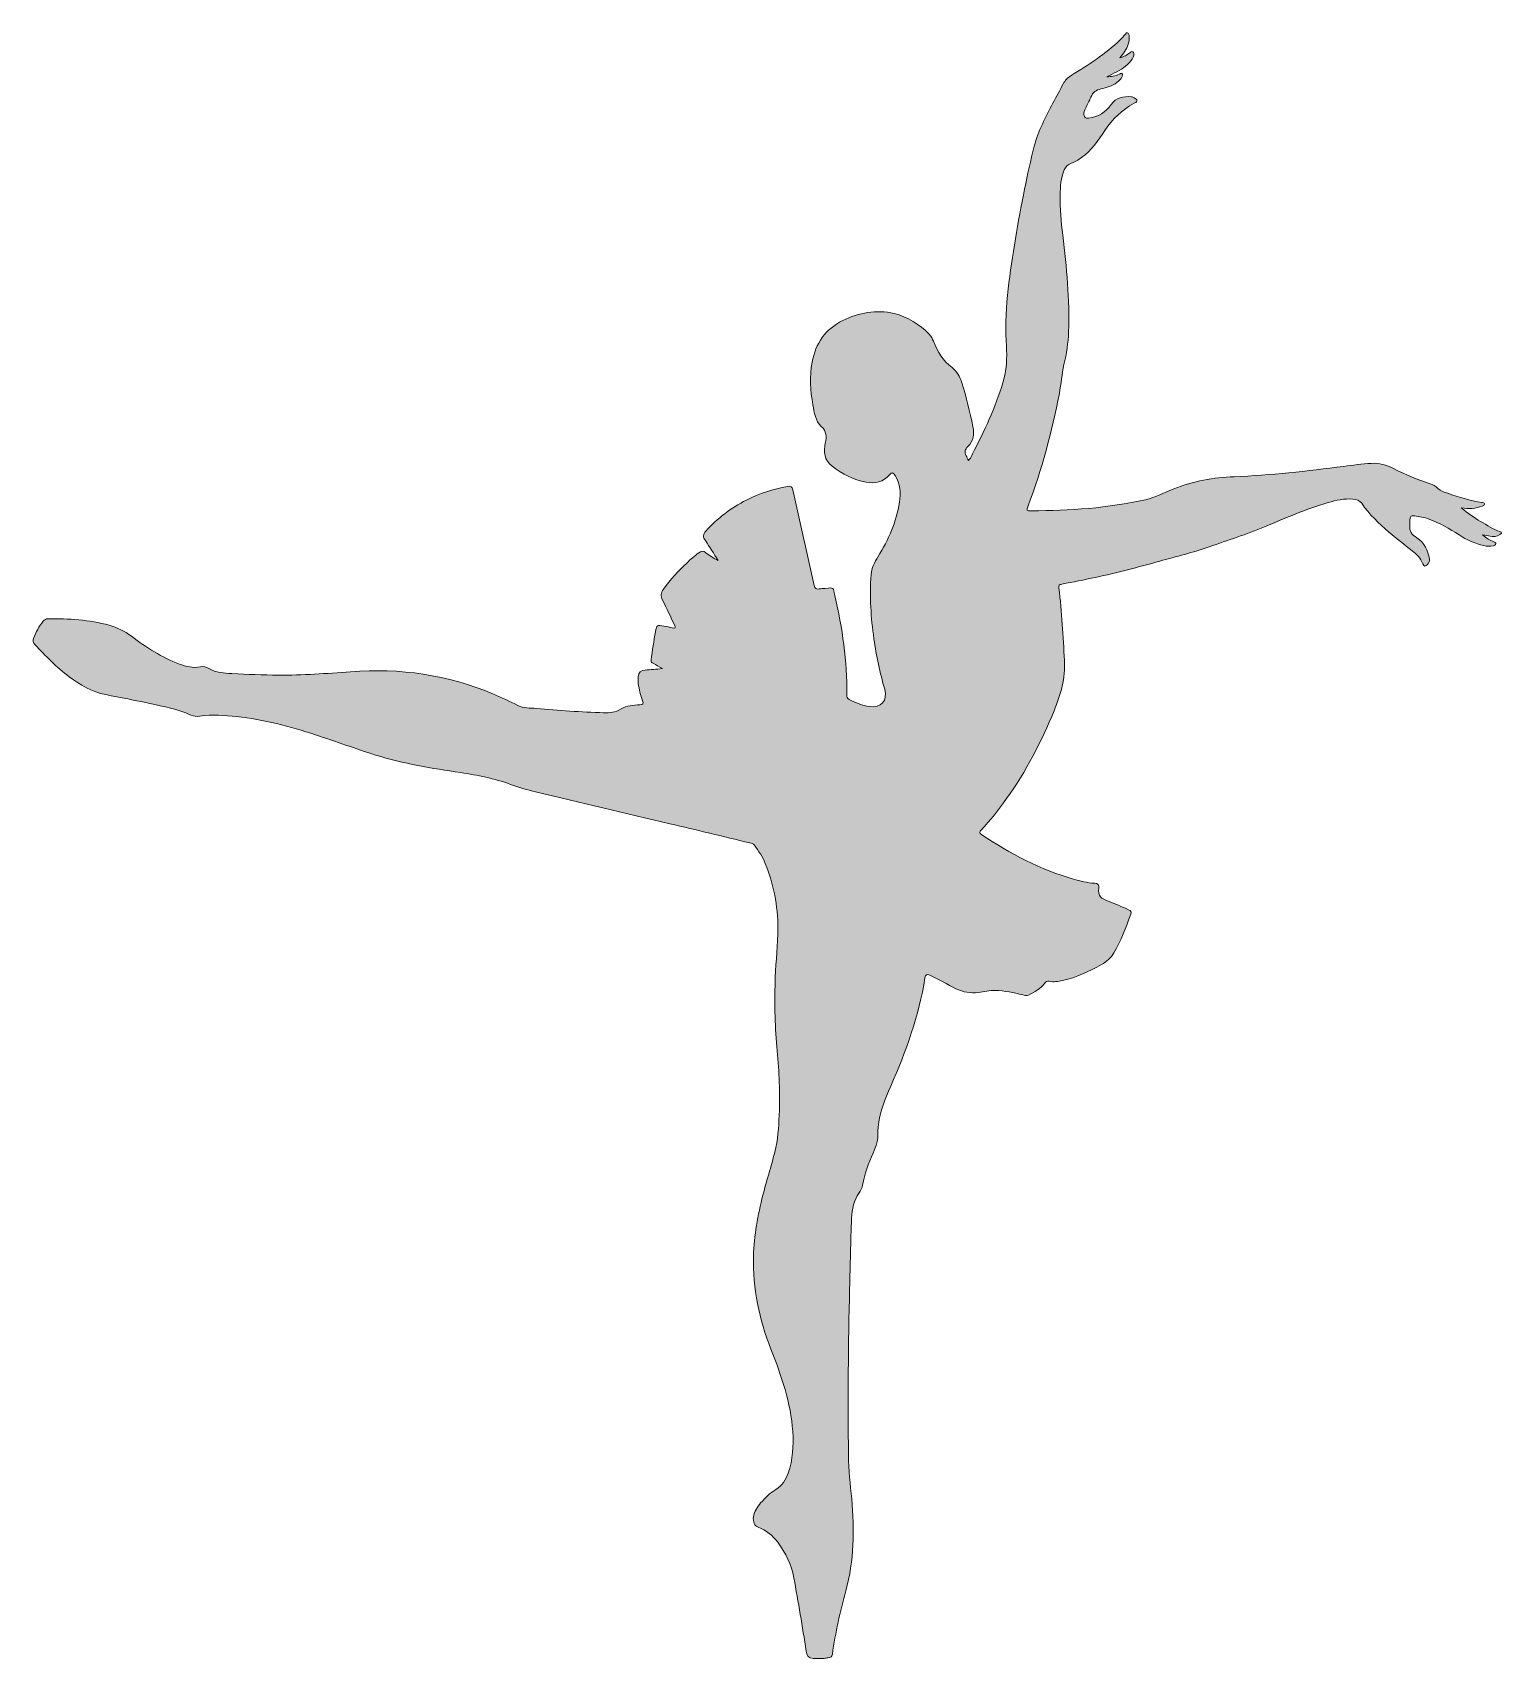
# Model space of a CAD drawing. Header units: inches. Extents: x 7.1 to 72.7, y -76.4 to -3.8.
import ezdxf

# ---------------------------------------------------------------- set-up
doc = ezdxf.new("R2010")
doc.units = ezdxf.units.IN
doc.header["$MEASUREMENT"] = 0
doc.layers.add('Layer 1', color=7, linetype='Continuous')

msp = doc.modelspace()

# ---------------------------------------------------------------- hatches: boundary and pattern name
at = {"layer": 'Layer 1'}
h = msp.add_hatch(color=7, dxfattribs=at)
edge = h.paths.add_edge_path()
edge.add_spline(control_points=[(41.972, -76.398), (41.763, -76.386), (41.697, -76.266), (41.665, -76.067), (41.49, -74.975), (41.312, -73.885), (41.11, -72.798), (41.002, -72.215), (40.749, -71.685), (40.389, -71.212), (40.159, -70.91), (39.88, -70.671), (39.515, -70.541), (39.357, -70.485), (39.276, -70.292), (39.31, -70.078), (39.349, -69.836), (39.472, -69.636), (39.63, -69.455), (39.829, -69.226), (40.048, -69.014), (40.306, -68.857), (40.593, -68.682), (40.753, -68.427), (40.859, -68.124), (41.07, -67.522), (41.105, -66.899), (41.062, -66.268), (40.975, -64.982), (40.556, -63.785), (40.091, -62.597), (39.566, -61.263), (39.268, -59.883), (39.308, -58.442), (39.335, -57.516), (39.506, -56.61), (39.731, -55.714), (39.91, -55.003), (40.148, -54.308), (40.305, -53.591), (40.423, -53.046), (40.444, -52.489), (40.465, -51.935), (40.502, -50.988), (40.435, -50.045), (40.353, -49.102), (40.263, -48.064), (40.241, -47.024), (40.282, -45.982), (40.311, -45.255), (40.394, -44.531), (40.398, -43.804), (40.402, -42.806), (40.204, -41.843), (39.835, -40.914), (39.715, -40.615), (39.538, -40.351), (39.348, -40.093), (39.296, -40.023), (39.22, -40.013), (39.146, -39.995), (37.956, -39.709), (36.767, -39.421), (35.576, -39.138), (33.58, -38.664), (31.583, -38.197), (29.588, -37.719), (29.209, -37.628), (28.831, -37.522), (28.466, -37.386), (27.746, -37.117), (27.002, -36.977), (26.246, -36.86), (24.967, -36.662), (23.685, -36.465), (22.446, -36.074), (21.549, -35.791), (20.667, -35.466), (19.773, -35.173), (18.625, -34.795), (17.459, -34.489), (16.255, -34.357), (15.708, -34.297), (15.159, -34.263), (14.61, -34.338), (14.473, -34.357), (14.334, -34.353), (14.209, -34.292), (13.626, -34.01), (12.992, -33.913), (12.37, -33.774), (11.718, -33.629), (11.062, -33.503), (10.406, -33.379), (9.788, -33.262), (9.274, -32.941), (8.78, -32.578), (8.211, -32.159), (7.726, -31.647), (7.241, -31.138), (7.163, -31.056), (7.143, -30.977), (7.189, -30.867), (7.304, -30.593), (7.424, -30.324), (7.622, -30.097), (7.68, -30.031), (7.743, -29.992), (7.834, -29.992), (8.754, -29.984), (9.667, -30.036), (10.559, -30.282), (10.921, -30.383), (11.252, -30.542), (11.556, -30.771), (12.218, -31.27), (12.911, -31.723), (13.695, -32.015), (13.997, -32.128), (14.305, -32.199), (14.633, -32.137), (14.763, -32.113), (14.902, -32.143), (15.011, -32.209), (15.33, -32.403), (15.687, -32.418), (16.038, -32.437), (16.729, -32.474), (17.42, -32.503), (18.112, -32.507), (19.188, -32.513), (20.261, -32.439), (21.334, -32.354), (23.533, -32.181), (25.663, -32.497), (27.703, -33.355), (28.074, -33.511), (28.44, -33.678), (28.796, -33.865), (29.054, -34.001), (29.339, -33.971), (29.613, -33.995), (30.613, -34.081), (31.615, -34.162), (32.621, -34.188), (32.896, -34.194), (33.15, -34.174), (33.399, -34.016), (33.646, -33.859), (33.95, -33.847), (34.24, -33.833), (34.383, -33.827), (34.415, -33.784), (34.365, -33.651), (34.272, -33.401), (34.206, -33.144), (34.17, -32.879), (34.157, -32.778), (34.151, -32.679), (34.166, -32.578), (34.192, -32.396), (34.288, -32.291), (34.479, -32.279), (34.719, -32.263), (34.959, -32.241), (35.248, -32.218), (35.086, -32.124), (34.962, -32.05), (34.837, -31.98), (34.777, -31.947), (34.731, -31.91), (34.743, -31.829), (34.807, -31.409), (34.856, -30.986), (34.935, -30.569), (34.993, -30.268), (35.016, -30.267), (35.316, -30.321), (35.479, -30.35), (35.64, -30.384), (35.802, -30.415), (35.85, -30.353), (35.799, -30.311), (35.779, -30.268), (35.607, -29.898), (35.441, -29.524), (35.255, -29.162), (35.16, -28.977), (35.182, -28.828), (35.295, -28.668), (35.597, -28.242), (35.951, -27.861), (36.331, -27.504), (36.503, -27.342), (36.679, -27.184), (36.872, -27.044), (36.984, -26.963), (37.074, -26.955), (37.188, -27.046), (37.352, -27.177), (37.53, -27.293), (37.729, -27.391), (37.541, -27.094), (37.365, -26.789), (37.162, -26.503), (37.046, -26.339), (37.048, -26.229), (37.185, -26.077), (37.702, -25.501), (38.307, -25.047), (38.994, -24.698), (39.573, -24.404), (40.181, -24.199), (40.821, -24.084), (40.967, -24.058), (41.032, -24.09), (41.066, -24.244), (41.38, -25.665), (41.703, -27.083), (42.018, -28.502), (42.048, -28.637), (42.095, -28.703), (42.244, -28.661), (42.322, -28.64), (42.409, -28.652), (42.491, -28.64), (42.939, -28.576), (42.859, -28.612), (42.939, -28.956), (43.276, -30.411), (43.497, -31.882), (43.468, -33.382), (43.466, -33.479), (43.487, -33.55), (43.583, -33.597), (43.87, -33.74), (44.162, -33.864), (44.483, -33.911), (45.005, -33.987), (45.306, -33.654), (45.163, -33.14), (44.955, -32.399), (44.789, -31.649), (44.683, -30.886), (44.551, -29.935), (44.483, -28.982), (44.555, -28.022), (44.578, -27.724), (44.711, -27.468), (44.866, -27.22), (45.334, -26.47), (45.685, -25.671), (45.823, -24.795), (45.888, -24.384), (45.859, -23.968), (45.629, -23.593), (45.552, -23.468), (45.494, -23.435), (45.384, -23.567), (45.108, -23.898), (44.734, -23.966), (44.335, -23.895), (43.771, -23.795), (43.281, -23.529), (42.824, -23.188), (42.453, -22.911), (42.438, -22.533), (42.514, -22.149), (42.573, -21.854), (42.579, -21.636), (42.331, -21.404), (42.07, -21.161), (42.023, -20.789), (41.96, -20.443), (41.846, -19.81), (41.806, -19.176), (41.925, -18.539), (42.081, -17.701), (42.512, -17.065), (43.289, -16.685), (44.018, -16.329), (44.782, -16.184), (45.58, -16.368), (46.194, -16.509), (46.702, -16.856), (47.15, -17.292), (47.239, -17.38), (47.295, -17.492), (47.34, -17.609), (47.518, -18.069), (47.77, -18.473), (48.17, -18.78), (48.391, -18.949), (48.519, -19.192), (48.605, -19.457), (48.814, -20.099), (48.952, -20.758), (49.101, -21.415), (49.176, -21.749), (49.126, -22.059), (48.878, -22.303), (48.742, -22.436), (48.706, -22.555), (48.803, -22.717), (48.842, -22.782), (48.844, -22.865), (48.909, -22.932), (49.024, -22.784), (49.091, -22.614), (49.173, -22.455), (49.704, -21.423), (50.19, -20.373), (50.492, -19.245), (50.639, -18.695), (50.615, -18.144), (50.582, -17.59), (50.537, -16.814), (50.585, -16.041), (50.674, -15.272), (50.848, -13.774), (51.112, -12.29), (51.406, -10.812), (51.534, -10.169), (51.675, -9.527), (51.836, -8.891), (52.009, -8.21), (52.352, -7.597), (52.672, -6.977), (52.821, -6.688), (52.981, -6.404), (53.131, -6.116), (53.213, -5.958), (53.329, -5.845), (53.481, -5.751), (54.248, -5.271), (55.013, -4.786), (55.669, -4.154), (55.749, -4.076), (55.822, -3.99), (55.897, -3.907), (55.924, -3.878), (55.939, -3.826), (55.99, -3.838), (56.043, -3.85), (56.057, -3.903), (56.065, -3.949), (56.088, -4.085), (56.079, -4.219), (56.032, -4.351), (55.956, -4.57), (55.82, -4.755), (55.662, -4.963), (55.844, -4.905), (55.978, -4.823), (56.106, -4.73), (56.142, -4.704), (56.18, -4.656), (56.23, -4.687), (56.281, -4.719), (56.283, -4.777), (56.274, -4.831), (56.253, -4.966), (56.171, -5.067), (56.084, -5.166), (55.871, -5.407), (55.594, -5.551), (55.307, -5.68), (55.227, -5.717), (55.148, -5.758), (55.072, -5.806), (55.267, -5.789), (55.464, -5.787), (55.638, -5.68), (55.672, -5.66), (55.709, -5.623), (55.75, -5.66), (55.793, -5.699), (55.77, -5.749), (55.755, -5.792), (55.714, -5.91), (55.62, -5.983), (55.525, -6.055), (55.311, -6.215), (55.06, -6.286), (54.806, -6.342), (54.592, -6.39), (54.449, -6.499), (54.366, -6.707), (54.297, -6.883), (54.2, -7.047), (54.116, -7.216), (54.073, -7.302), (54.043, -7.393), (54.054, -7.49), (54.067, -7.609), (54.126, -7.665), (54.257, -7.649), (54.69, -7.598), (55.019, -7.389), (55.271, -7.037), (55.491, -6.729), (55.815, -6.663), (56.169, -6.691), (56.214, -6.694), (56.258, -6.72), (56.299, -6.743), (56.355, -6.775), (56.421, -6.815), (56.42, -6.884), (56.419, -6.955), (56.337, -6.958), (56.288, -6.984), (55.747, -7.273), (55.326, -7.693), (54.992, -8.196), (54.693, -8.647), (54.394, -9.092), (53.945, -9.411), (53.799, -9.514), (53.646, -9.606), (53.478, -9.661), (53.321, -9.713), (53.238, -9.817), (53.175, -9.959), (53.017, -10.316), (53.005, -10.697), (52.995, -11.073), (52.978, -11.676), (53.033, -12.279), (53.108, -12.877), (53.287, -14.309), (53.419, -15.745), (53.367, -17.191), (53.35, -17.681), (53.274, -18.164), (53.162, -18.645), (53.063, -19.068), (53.038, -19.509), (52.956, -19.939), (52.628, -21.65), (52.169, -23.324), (51.562, -24.958), (51.483, -25.171), (51.482, -25.175), (51.708, -25.174), (53.421, -25.169), (55.121, -25.051), (56.799, -24.679), (57.251, -24.578), (57.648, -24.358), (58.07, -24.191), (58.931, -23.852), (59.831, -23.685), (60.752, -23.65), (62.39, -23.588), (64.016, -23.399), (65.64, -23.193), (66.05, -23.14), (66.461, -23.078), (66.873, -23.055), (67.219, -23.035), (67.555, -23.126), (67.866, -23.284), (68.394, -23.553), (68.939, -23.779), (69.501, -23.967), (69.631, -24.011), (69.745, -24.075), (69.844, -24.178), (69.96, -24.3), (70.132, -24.338), (70.286, -24.391), (70.783, -24.564), (71.287, -24.718), (71.808, -24.804), (71.852, -24.812), (71.917, -24.802), (71.924, -24.861), (71.932, -24.925), (71.867, -24.949), (71.821, -24.966), (71.532, -25.068), (71.235, -25.096), (70.887, -25.047), (71.188, -25.28), (71.459, -25.484), (71.754, -25.651), (72.036, -25.81), (72.302, -26.004), (72.616, -26.103), (72.727, -26.139), (72.679, -26.194), (72.616, -26.237), (72.48, -26.329), (72.327, -26.334), (72.172, -26.309), (72.076, -26.293), (71.98, -26.271), (71.842, -26.243), (72.006, -26.408), (72.175, -26.478), (72.336, -26.56), (72.375, -26.58), (72.441, -26.585), (72.429, -26.649), (72.419, -26.698), (72.366, -26.718), (72.32, -26.73), (72.18, -26.769), (72.038, -26.756), (71.899, -26.725), (71.501, -26.637), (71.134, -26.472), (70.796, -26.251), (70.369, -25.973), (69.931, -25.725), (69.451, -25.546), (69.237, -25.466), (69.019, -25.431), (68.798, -25.398), (68.655, -25.376), (68.586, -25.44), (68.594, -25.587), (68.598, -25.664), (68.601, -25.742), (68.593, -25.818), (68.564, -26.081), (68.684, -26.246), (68.907, -26.378), (69.261, -26.587), (69.385, -26.95), (69.472, -27.325), (69.493, -27.415), (69.437, -27.498), (69.378, -27.566), (69.302, -27.653), (69.231, -27.683), (69.174, -27.539), (69.077, -27.295), (68.897, -27.113), (68.698, -26.953), (68.354, -26.675), (67.992, -26.418), (67.662, -26.126), (67.22, -25.735), (66.78, -25.337), (66.448, -24.839), (66.353, -24.696), (66.205, -24.662), (66.047, -24.649), (65.669, -24.62), (65.305, -24.703), (64.947, -24.807), (63.974, -25.091), (63.046, -25.494), (62.114, -25.886), (61.306, -26.226), (60.47, -26.487), (59.646, -26.778), (58.92, -27.035), (58.174, -27.215), (57.433, -27.42), (56.481, -27.684), (55.528, -27.94), (54.563, -28.147), (54.066, -28.254), (53.567, -28.351), (53.067, -28.444), (52.951, -28.465), (52.926, -28.506), (52.939, -28.62), (53.067, -29.695), (53.122, -30.775), (53.187, -31.854), (53.234, -32.642), (53.014, -33.382), (52.722, -34.094), (52.156, -35.476), (51.476, -36.803), (50.602, -38.019), (50.251, -38.508), (49.884, -38.989), (49.463, -39.422), (49.384, -39.504), (49.373, -39.551), (49.482, -39.623), (50.76, -40.47), (52.097, -41.195), (53.583, -41.611), (53.89, -41.697), (54.2, -41.782), (54.521, -41.793), (54.671, -41.799), (54.749, -41.87), (54.721, -42.015), (54.655, -42.358), (54.847, -42.495), (55.132, -42.596), (55.444, -42.707), (55.742, -42.853), (56.049, -42.978), (56.151, -43.019), (56.185, -43.071), (56.144, -43.18), (55.923, -43.766), (55.716, -44.358), (55.39, -44.899), (55.251, -45.129), (55.074, -45.303), (54.834, -45.429), (54.277, -45.72), (53.72, -46.006), (53.1, -46.138), (52.903, -46.18), (52.704, -46.215), (52.502, -46.173), (52.417, -46.157), (52.355, -46.19), (52.304, -46.259), (52.118, -46.511), (51.847, -46.647), (51.581, -46.789), (51.492, -46.836), (51.408, -46.804), (51.323, -46.782), (50.922, -46.678), (50.517, -46.597), (50.1, -46.581), (49.842, -46.571), (49.596, -46.637), (49.344, -46.67), (48.993, -46.718), (48.661, -46.66), (48.345, -46.505), (47.953, -46.311), (47.584, -46.074), (47.178, -45.905), (47.03, -45.843), (46.985, -45.876), (46.961, -46.025), (46.686, -47.707), (46.119, -49.298), (45.432, -50.847), (45.169, -51.44), (44.937, -52.037), (44.874, -52.688), (44.867, -52.758), (44.85, -52.83), (44.857, -52.899), (44.889, -53.236), (44.779, -53.537), (44.647, -53.838), (44.447, -54.299), (44.255, -54.764), (44.181, -55.267), (44.161, -55.399), (44.092, -55.511), (44.02, -55.62), (43.795, -55.96), (43.697, -56.338), (43.683, -56.742), (43.648, -57.789), (43.629, -58.835), (43.6, -59.881), (43.535, -62.365), (43.525, -64.848), (43.545, -67.333), (43.549, -67.984), (43.635, -68.629), (43.691, -69.277), (43.811, -70.656), (43.804, -72.025), (43.43, -73.377), (43.172, -74.306), (42.969, -75.249), (42.828, -76.203), (42.81, -76.319), (42.756, -76.368), (42.643, -76.371), (42.584, -76.372), (42.527, -76.388), (42.469, -76.398), (42.303, -76.398), (42.137, -76.398), (41.972, -76.398)], knot_values=[0, 0, 0, 0, 1, 1, 1, 2, 2, 2, 3, 3, 3, 4, 4, 4, 5, 5, 5, 6, 6, 6, 7, 7, 7, 8, 8, 8, 9, 9, 9, 10, 10, 10, 11, 11, 11, 12, 12, 12, 13, 13, 13, 14, 14, 14, 15, 15, 15, 16, 16, 16, 17, 17, 17, 18, 18, 18, 19, 19, 19, 20, 20, 20, 21, 21, 21, 22, 22, 22, 23, 23, 23, 24, 24, 24, 25, 25, 25, 26, 26, 26, 27, 27, 27, 28, 28, 28, 29, 29, 29, 30, 30, 30, 31, 31, 31, 32, 32, 32, 33, 33, 33, 34, 34, 34, 35, 35, 35, 36, 36, 36, 37, 37, 37, 38, 38, 38, 39, 39, 39, 40, 40, 40, 41, 41, 41, 42, 42, 42, 43, 43, 43, 44, 44, 44, 45, 45, 45, 46, 46, 46, 47, 47, 47, 48, 48, 48, 49, 49, 49, 50, 50, 50, 51, 51, 51, 52, 52, 52, 53, 53, 53, 54, 54, 54, 55, 55, 55, 56, 56, 56, 57, 57, 57, 58, 58, 58, 59, 59, 59, 60, 60, 60, 61, 61, 61, 62, 62, 62, 63, 63, 63, 64, 64, 64, 65, 65, 65, 66, 66, 66, 67, 67, 67, 68, 68, 68, 69, 69, 69, 70, 70, 70, 71, 71, 71, 72, 72, 72, 73, 73, 73, 74, 74, 74, 75, 75, 75, 76, 76, 76, 77, 77, 77, 78, 78, 78, 79, 79, 79, 80, 80, 80, 81, 81, 81, 82, 82, 82, 83, 83, 83, 84, 84, 84, 85, 85, 85, 86, 86, 86, 87, 87, 87, 88, 88, 88, 89, 89, 89, 90, 90, 90, 91, 91, 91, 92, 92, 92, 93, 93, 93, 94, 94, 94, 95, 95, 95, 96, 96, 96, 97, 97, 97, 98, 98, 98, 99, 99, 99, 100, 100, 100, 101, 101, 101, 102, 102, 102, 103, 103, 103, 104, 104, 104, 105, 105, 105, 106, 106, 106, 107, 107, 107, 108, 108, 108, 109, 109, 109, 110, 110, 110, 111, 111, 111, 112, 112, 112, 113, 113, 113, 114, 114, 114, 115, 115, 115, 116, 116, 116, 117, 117, 117, 118, 118, 118, 119, 119, 119, 120, 120, 120, 121, 121, 121, 122, 122, 122, 123, 123, 123, 124, 124, 124, 125, 125, 125, 126, 126, 126, 127, 127, 127, 128, 128, 128, 129, 129, 129, 130, 130, 130, 131, 131, 131, 132, 132, 132, 133, 133, 133, 134, 134, 134, 135, 135, 135, 136, 136, 136, 137, 137, 137, 138, 138, 138, 139, 139, 139, 140, 140, 140, 141, 141, 141, 142, 142, 142, 143, 143, 143, 144, 144, 144, 145, 145, 145, 146, 146, 146, 147, 147, 147, 148, 148, 148, 149, 149, 149, 150, 150, 150, 151, 151, 151, 152, 152, 152, 153, 153, 153, 154, 154, 154, 155, 155, 155, 156, 156, 156, 157, 157, 157, 158, 158, 158, 159, 159, 159, 160, 160, 160, 161, 161, 161, 162, 162, 162, 163, 163, 163, 164, 164, 164, 165, 165, 165, 166, 166, 166, 167, 167, 167, 168, 168, 168, 169, 169, 169, 170, 170, 170, 171, 171, 171, 172, 172, 172, 173, 173, 173, 174, 174, 174, 175, 175, 175, 176, 176, 176, 177, 177, 177, 178, 178, 178, 179, 179, 179, 180, 180, 180, 181, 181, 181, 182, 182, 182, 183, 183, 183, 184, 184, 184, 185, 185, 185, 186, 186, 186, 187, 187, 187, 188, 188, 188, 189, 189, 189, 190, 190, 190, 191, 191, 191, 192, 192, 192, 193, 193, 193, 194, 194, 194, 195, 195, 195, 196, 196, 196, 197, 197, 197, 198, 198, 198, 199, 199, 199, 200, 200, 200, 201, 201, 201, 202, 202, 202, 203, 203, 203, 204, 204, 204, 205, 205, 205, 206, 206, 206, 207, 207, 207, 208, 208, 208, 209, 209, 209, 210, 210, 210, 211, 211, 211, 212, 212, 212, 213, 213, 213, 214, 214, 214, 215, 215, 215, 216, 216, 216, 217, 217, 217, 218, 218, 218, 219, 219, 219, 220, 220, 220, 221, 221, 221, 222, 222, 222, 223, 223, 223, 224, 224, 224, 225, 225, 225, 226, 226, 226, 227, 227, 227, 228, 228, 228, 228], degree=3, periodic=1)

# ---------------------------------------------------------------- linework, layer by layer
at = {"layer": 'Layer 1', "lineweight": 0}
msp.add_open_spline([(41.972, -76.398), (41.763, -76.386), (41.697, -76.266), (41.665, -76.067), (41.49, -74.975), (41.312, -73.885), (41.11, -72.798), (41.002, -72.215), (40.749, -71.685), (40.389, -71.212), (40.159, -70.91), (39.88, -70.671), (39.515, -70.541), (39.357, -70.485), (39.276, -70.292), (39.31, -70.078), (39.349, -69.836), (39.472, -69.636), (39.63, -69.455), (39.829, -69.226), (40.048, -69.014), (40.306, -68.857), (40.593, -68.682), (40.753, -68.427), (40.859, -68.124), (41.07, -67.522), (41.105, -66.899), (41.062, -66.268), (40.975, -64.982), (40.556, -63.785), (40.091, -62.597), (39.566, -61.263), (39.268, -59.883), (39.308, -58.442), (39.335, -57.516), (39.506, -56.61), (39.731, -55.714), (39.91, -55.003), (40.148, -54.308), (40.305, -53.591), (40.423, -53.046), (40.444, -52.489), (40.465, -51.935), (40.502, -50.988), (40.435, -50.045), (40.353, -49.102), (40.263, -48.064), (40.241, -47.024), (40.282, -45.982), (40.311, -45.255), (40.394, -44.531), (40.398, -43.804), (40.402, -42.806), (40.204, -41.843), (39.835, -40.914), (39.715, -40.615), (39.538, -40.351), (39.348, -40.093), (39.296, -40.023), (39.22, -40.013), (39.146, -39.995), (37.956, -39.709), (36.767, -39.421), (35.576, -39.138), (33.58, -38.664), (31.583, -38.197), (29.588, -37.719), (29.209, -37.628), (28.831, -37.522), (28.466, -37.386), (27.746, -37.117), (27.002, -36.977), (26.246, -36.86), (24.967, -36.662), (23.685, -36.465), (22.446, -36.074), (21.549, -35.791), (20.667, -35.466), (19.773, -35.173), (18.625, -34.795), (17.459, -34.489), (16.255, -34.357), (15.708, -34.297), (15.159, -34.263), (14.61, -34.338), (14.473, -34.357), (14.334, -34.353), (14.209, -34.292), (13.626, -34.01), (12.992, -33.913), (12.37, -33.774), (11.718, -33.629), (11.062, -33.503), (10.406, -33.379), (9.788, -33.262), (9.274, -32.941), (8.78, -32.578), (8.211, -32.159), (7.726, -31.647), (7.241, -31.138), (7.163, -31.056), (7.143, -30.977), (7.189, -30.867), (7.304, -30.593), (7.424, -30.324), (7.622, -30.097), (7.68, -30.031), (7.743, -29.992), (7.834, -29.992), (8.754, -29.984), (9.667, -30.036), (10.559, -30.282), (10.921, -30.383), (11.252, -30.542), (11.556, -30.771), (12.218, -31.27), (12.911, -31.723), (13.695, -32.015), (13.997, -32.128), (14.305, -32.199), (14.633, -32.137), (14.763, -32.113), (14.902, -32.143), (15.011, -32.209), (15.33, -32.403), (15.687, -32.418), (16.038, -32.437), (16.729, -32.474), (17.42, -32.503), (18.112, -32.507), (19.188, -32.513), (20.261, -32.439), (21.334, -32.354), (23.533, -32.181), (25.663, -32.497), (27.703, -33.355), (28.074, -33.511), (28.44, -33.678), (28.796, -33.865), (29.054, -34.001), (29.339, -33.971), (29.613, -33.995), (30.613, -34.081), (31.615, -34.162), (32.621, -34.188), (32.896, -34.194), (33.15, -34.174), (33.399, -34.016), (33.646, -33.859), (33.95, -33.847), (34.24, -33.833), (34.383, -33.827), (34.415, -33.784), (34.365, -33.651), (34.272, -33.401), (34.206, -33.144), (34.17, -32.879), (34.157, -32.778), (34.151, -32.679), (34.166, -32.578), (34.192, -32.396), (34.288, -32.291), (34.479, -32.279), (34.719, -32.263), (34.959, -32.241), (35.248, -32.218), (35.086, -32.124), (34.962, -32.05), (34.837, -31.98), (34.777, -31.947), (34.731, -31.91), (34.743, -31.829), (34.807, -31.409), (34.856, -30.986), (34.935, -30.569), (34.993, -30.268), (35.016, -30.267), (35.316, -30.321), (35.479, -30.35), (35.64, -30.384), (35.802, -30.415), (35.85, -30.353), (35.799, -30.311), (35.779, -30.268), (35.607, -29.898), (35.441, -29.524), (35.255, -29.162), (35.16, -28.977), (35.182, -28.828), (35.295, -28.668), (35.597, -28.242), (35.951, -27.861), (36.331, -27.504), (36.503, -27.342), (36.679, -27.184), (36.872, -27.044), (36.984, -26.963), (37.074, -26.955), (37.188, -27.046), (37.352, -27.177), (37.53, -27.293), (37.729, -27.391), (37.541, -27.094), (37.365, -26.789), (37.162, -26.503), (37.046, -26.339), (37.048, -26.229), (37.185, -26.077), (37.702, -25.501), (38.307, -25.047), (38.994, -24.698), (39.573, -24.404), (40.181, -24.199), (40.821, -24.084), (40.967, -24.058), (41.032, -24.09), (41.066, -24.244), (41.38, -25.665), (41.703, -27.083), (42.018, -28.502), (42.048, -28.637), (42.095, -28.703), (42.244, -28.661), (42.322, -28.64), (42.409, -28.652), (42.491, -28.64), (42.939, -28.576), (42.859, -28.612), (42.939, -28.956), (43.276, -30.411), (43.497, -31.882), (43.468, -33.382), (43.466, -33.479), (43.487, -33.55), (43.583, -33.597), (43.87, -33.74), (44.162, -33.864), (44.483, -33.911), (45.005, -33.987), (45.306, -33.654), (45.163, -33.14), (44.955, -32.399), (44.789, -31.649), (44.683, -30.886), (44.551, -29.935), (44.483, -28.982), (44.555, -28.022), (44.578, -27.724), (44.711, -27.468), (44.866, -27.22), (45.334, -26.47), (45.685, -25.671), (45.823, -24.795), (45.888, -24.384), (45.859, -23.968), (45.629, -23.593), (45.552, -23.468), (45.494, -23.435), (45.384, -23.567), (45.108, -23.898), (44.734, -23.966), (44.335, -23.895), (43.771, -23.795), (43.281, -23.529), (42.824, -23.188), (42.453, -22.911), (42.438, -22.533), (42.514, -22.149), (42.573, -21.854), (42.579, -21.636), (42.331, -21.404), (42.07, -21.161), (42.023, -20.789), (41.96, -20.443), (41.846, -19.81), (41.806, -19.176), (41.925, -18.539), (42.081, -17.701), (42.512, -17.065), (43.289, -16.685), (44.018, -16.329), (44.782, -16.184), (45.58, -16.368), (46.194, -16.509), (46.702, -16.856), (47.15, -17.292), (47.239, -17.38), (47.295, -17.492), (47.34, -17.609), (47.518, -18.069), (47.77, -18.473), (48.17, -18.78), (48.391, -18.949), (48.519, -19.192), (48.605, -19.457), (48.814, -20.099), (48.952, -20.758), (49.101, -21.415), (49.176, -21.749), (49.126, -22.059), (48.878, -22.303), (48.742, -22.436), (48.706, -22.555), (48.803, -22.717), (48.842, -22.782), (48.844, -22.865), (48.909, -22.932), (49.024, -22.784), (49.091, -22.614), (49.173, -22.455), (49.704, -21.423), (50.19, -20.373), (50.492, -19.245), (50.639, -18.695), (50.615, -18.144), (50.582, -17.59), (50.537, -16.814), (50.585, -16.041), (50.674, -15.272), (50.848, -13.774), (51.112, -12.29), (51.406, -10.812), (51.534, -10.169), (51.675, -9.527), (51.836, -8.891), (52.009, -8.21), (52.352, -7.597), (52.672, -6.977), (52.821, -6.688), (52.981, -6.404), (53.131, -6.116), (53.213, -5.958), (53.329, -5.845), (53.481, -5.751), (54.248, -5.271), (55.013, -4.786), (55.669, -4.154), (55.749, -4.076), (55.822, -3.99), (55.897, -3.907), (55.924, -3.878), (55.939, -3.826), (55.99, -3.838), (56.043, -3.85), (56.057, -3.903), (56.065, -3.949), (56.088, -4.085), (56.079, -4.219), (56.032, -4.351), (55.956, -4.57), (55.82, -4.755), (55.662, -4.963), (55.844, -4.905), (55.978, -4.823), (56.106, -4.73), (56.142, -4.704), (56.18, -4.656), (56.23, -4.687), (56.281, -4.719), (56.283, -4.777), (56.274, -4.831), (56.253, -4.966), (56.171, -5.067), (56.084, -5.166), (55.871, -5.407), (55.594, -5.551), (55.307, -5.68), (55.227, -5.717), (55.148, -5.758), (55.072, -5.806), (55.267, -5.789), (55.464, -5.787), (55.638, -5.68), (55.672, -5.66), (55.709, -5.623), (55.75, -5.66), (55.793, -5.699), (55.77, -5.749), (55.755, -5.792), (55.714, -5.91), (55.62, -5.983), (55.525, -6.055), (55.311, -6.215), (55.06, -6.286), (54.806, -6.342), (54.592, -6.39), (54.449, -6.499), (54.366, -6.707), (54.297, -6.883), (54.2, -7.047), (54.116, -7.216), (54.073, -7.302), (54.043, -7.393), (54.054, -7.49), (54.067, -7.609), (54.126, -7.665), (54.257, -7.649), (54.69, -7.598), (55.019, -7.389), (55.271, -7.037), (55.491, -6.729), (55.815, -6.663), (56.169, -6.691), (56.214, -6.694), (56.258, -6.72), (56.299, -6.743), (56.355, -6.775), (56.421, -6.815), (56.42, -6.884), (56.419, -6.955), (56.337, -6.958), (56.288, -6.984), (55.747, -7.273), (55.326, -7.693), (54.992, -8.196), (54.693, -8.647), (54.394, -9.092), (53.945, -9.411), (53.799, -9.514), (53.646, -9.606), (53.478, -9.661), (53.321, -9.713), (53.238, -9.817), (53.175, -9.959), (53.017, -10.316), (53.005, -10.697), (52.995, -11.073), (52.978, -11.676), (53.033, -12.279), (53.108, -12.877), (53.287, -14.309), (53.419, -15.745), (53.367, -17.191), (53.35, -17.681), (53.274, -18.164), (53.162, -18.645), (53.063, -19.068), (53.038, -19.509), (52.956, -19.939), (52.628, -21.65), (52.169, -23.324), (51.562, -24.958), (51.483, -25.171), (51.482, -25.175), (51.708, -25.174), (53.421, -25.169), (55.121, -25.051), (56.799, -24.679), (57.251, -24.578), (57.648, -24.358), (58.07, -24.191), (58.931, -23.852), (59.831, -23.685), (60.752, -23.65), (62.39, -23.588), (64.016, -23.399), (65.64, -23.193), (66.05, -23.14), (66.461, -23.078), (66.873, -23.055), (67.219, -23.035), (67.555, -23.126), (67.866, -23.284), (68.394, -23.553), (68.939, -23.779), (69.501, -23.967), (69.631, -24.011), (69.745, -24.075), (69.844, -24.178), (69.96, -24.3), (70.132, -24.338), (70.286, -24.391), (70.783, -24.564), (71.287, -24.718), (71.808, -24.804), (71.852, -24.812), (71.917, -24.802), (71.924, -24.861), (71.932, -24.925), (71.867, -24.949), (71.821, -24.966), (71.532, -25.068), (71.235, -25.096), (70.887, -25.047), (71.188, -25.28), (71.459, -25.484), (71.754, -25.651), (72.036, -25.81), (72.302, -26.004), (72.616, -26.103), (72.727, -26.139), (72.679, -26.194), (72.616, -26.237), (72.48, -26.329), (72.327, -26.334), (72.172, -26.309), (72.076, -26.293), (71.98, -26.271), (71.842, -26.243), (72.006, -26.408), (72.175, -26.478), (72.336, -26.56), (72.375, -26.58), (72.441, -26.585), (72.429, -26.649), (72.419, -26.698), (72.366, -26.718), (72.32, -26.73), (72.18, -26.769), (72.038, -26.756), (71.899, -26.725), (71.501, -26.637), (71.134, -26.472), (70.796, -26.251), (70.369, -25.973), (69.931, -25.725), (69.451, -25.546), (69.237, -25.466), (69.019, -25.431), (68.798, -25.398), (68.655, -25.376), (68.586, -25.44), (68.594, -25.587), (68.598, -25.664), (68.601, -25.742), (68.593, -25.818), (68.564, -26.081), (68.684, -26.246), (68.907, -26.378), (69.261, -26.587), (69.385, -26.95), (69.472, -27.325), (69.493, -27.415), (69.437, -27.498), (69.378, -27.566), (69.302, -27.653), (69.231, -27.683), (69.174, -27.539), (69.077, -27.295), (68.897, -27.113), (68.698, -26.953), (68.354, -26.675), (67.992, -26.418), (67.662, -26.126), (67.22, -25.735), (66.78, -25.337), (66.448, -24.839), (66.353, -24.696), (66.205, -24.662), (66.047, -24.649), (65.669, -24.62), (65.305, -24.703), (64.947, -24.807), (63.974, -25.091), (63.046, -25.494), (62.114, -25.886), (61.306, -26.226), (60.47, -26.487), (59.646, -26.778), (58.92, -27.035), (58.174, -27.215), (57.433, -27.42), (56.481, -27.684), (55.528, -27.94), (54.563, -28.147), (54.066, -28.254), (53.567, -28.351), (53.067, -28.444), (52.951, -28.465), (52.926, -28.506), (52.939, -28.62), (53.067, -29.695), (53.122, -30.775), (53.187, -31.854), (53.234, -32.642), (53.014, -33.382), (52.722, -34.094), (52.156, -35.476), (51.476, -36.803), (50.602, -38.019), (50.251, -38.508), (49.884, -38.989), (49.463, -39.422), (49.384, -39.504), (49.373, -39.551), (49.482, -39.623), (50.76, -40.47), (52.097, -41.195), (53.583, -41.611), (53.89, -41.697), (54.2, -41.782), (54.521, -41.793), (54.671, -41.799), (54.749, -41.87), (54.721, -42.015), (54.655, -42.358), (54.847, -42.495), (55.132, -42.596), (55.444, -42.707), (55.742, -42.853), (56.049, -42.978), (56.151, -43.019), (56.185, -43.071), (56.144, -43.18), (55.923, -43.766), (55.716, -44.358), (55.39, -44.899), (55.251, -45.129), (55.074, -45.303), (54.834, -45.429), (54.277, -45.72), (53.72, -46.006), (53.1, -46.138), (52.903, -46.18), (52.704, -46.215), (52.502, -46.173), (52.417, -46.157), (52.355, -46.19), (52.304, -46.259), (52.118, -46.511), (51.847, -46.647), (51.581, -46.789), (51.492, -46.836), (51.408, -46.804), (51.323, -46.782), (50.922, -46.678), (50.517, -46.597), (50.1, -46.581), (49.842, -46.571), (49.596, -46.637), (49.344, -46.67), (48.993, -46.718), (48.661, -46.66), (48.345, -46.505), (47.953, -46.311), (47.584, -46.074), (47.178, -45.905), (47.03, -45.843), (46.985, -45.876), (46.961, -46.025), (46.686, -47.707), (46.119, -49.298), (45.432, -50.847), (45.169, -51.44), (44.937, -52.037), (44.874, -52.688), (44.867, -52.758), (44.85, -52.83), (44.857, -52.899), (44.889, -53.236), (44.779, -53.537), (44.647, -53.838), (44.447, -54.299), (44.255, -54.764), (44.181, -55.267), (44.161, -55.399), (44.092, -55.511), (44.02, -55.62), (43.795, -55.96), (43.697, -56.338), (43.683, -56.742), (43.648, -57.789), (43.629, -58.835), (43.6, -59.881), (43.535, -62.365), (43.525, -64.848), (43.545, -67.333), (43.549, -67.984), (43.635, -68.629), (43.691, -69.277), (43.811, -70.656), (43.804, -72.025), (43.43, -73.377), (43.172, -74.306), (42.969, -75.249), (42.828, -76.203), (42.81, -76.319), (42.756, -76.368), (42.643, -76.371), (42.584, -76.372), (42.527, -76.388), (42.469, -76.398), (42.303, -76.398), (42.137, -76.398), (41.972, -76.398)], degree=3, knots=[0, 0, 0, 0, 1, 1, 1, 2, 2, 2, 3, 3, 3, 4, 4, 4, 5, 5, 5, 6, 6, 6, 7, 7, 7, 8, 8, 8, 9, 9, 9, 10, 10, 10, 11, 11, 11, 12, 12, 12, 13, 13, 13, 14, 14, 14, 15, 15, 15, 16, 16, 16, 17, 17, 17, 18, 18, 18, 19, 19, 19, 20, 20, 20, 21, 21, 21, 22, 22, 22, 23, 23, 23, 24, 24, 24, 25, 25, 25, 26, 26, 26, 27, 27, 27, 28, 28, 28, 29, 29, 29, 30, 30, 30, 31, 31, 31, 32, 32, 32, 33, 33, 33, 34, 34, 34, 35, 35, 35, 36, 36, 36, 37, 37, 37, 38, 38, 38, 39, 39, 39, 40, 40, 40, 41, 41, 41, 42, 42, 42, 43, 43, 43, 44, 44, 44, 45, 45, 45, 46, 46, 46, 47, 47, 47, 48, 48, 48, 49, 49, 49, 50, 50, 50, 51, 51, 51, 52, 52, 52, 53, 53, 53, 54, 54, 54, 55, 55, 55, 56, 56, 56, 57, 57, 57, 58, 58, 58, 59, 59, 59, 60, 60, 60, 61, 61, 61, 62, 62, 62, 63, 63, 63, 64, 64, 64, 65, 65, 65, 66, 66, 66, 67, 67, 67, 68, 68, 68, 69, 69, 69, 70, 70, 70, 71, 71, 71, 72, 72, 72, 73, 73, 73, 74, 74, 74, 75, 75, 75, 76, 76, 76, 77, 77, 77, 78, 78, 78, 79, 79, 79, 80, 80, 80, 81, 81, 81, 82, 82, 82, 83, 83, 83, 84, 84, 84, 85, 85, 85, 86, 86, 86, 87, 87, 87, 88, 88, 88, 89, 89, 89, 90, 90, 90, 91, 91, 91, 92, 92, 92, 93, 93, 93, 94, 94, 94, 95, 95, 95, 96, 96, 96, 97, 97, 97, 98, 98, 98, 99, 99, 99, 100, 100, 100, 101, 101, 101, 102, 102, 102, 103, 103, 103, 104, 104, 104, 105, 105, 105, 106, 106, 106, 107, 107, 107, 108, 108, 108, 109, 109, 109, 110, 110, 110, 111, 111, 111, 112, 112, 112, 113, 113, 113, 114, 114, 114, 115, 115, 115, 116, 116, 116, 117, 117, 117, 118, 118, 118, 119, 119, 119, 120, 120, 120, 121, 121, 121, 122, 122, 122, 123, 123, 123, 124, 124, 124, 125, 125, 125, 126, 126, 126, 127, 127, 127, 128, 128, 128, 129, 129, 129, 130, 130, 130, 131, 131, 131, 132, 132, 132, 133, 133, 133, 134, 134, 134, 135, 135, 135, 136, 136, 136, 137, 137, 137, 138, 138, 138, 139, 139, 139, 140, 140, 140, 141, 141, 141, 142, 142, 142, 143, 143, 143, 144, 144, 144, 145, 145, 145, 146, 146, 146, 147, 147, 147, 148, 148, 148, 149, 149, 149, 150, 150, 150, 151, 151, 151, 152, 152, 152, 153, 153, 153, 154, 154, 154, 155, 155, 155, 156, 156, 156, 157, 157, 157, 158, 158, 158, 159, 159, 159, 160, 160, 160, 161, 161, 161, 162, 162, 162, 163, 163, 163, 164, 164, 164, 165, 165, 165, 166, 166, 166, 167, 167, 167, 168, 168, 168, 169, 169, 169, 170, 170, 170, 171, 171, 171, 172, 172, 172, 173, 173, 173, 174, 174, 174, 175, 175, 175, 176, 176, 176, 177, 177, 177, 178, 178, 178, 179, 179, 179, 180, 180, 180, 181, 181, 181, 182, 182, 182, 183, 183, 183, 184, 184, 184, 185, 185, 185, 186, 186, 186, 187, 187, 187, 188, 188, 188, 189, 189, 189, 190, 190, 190, 191, 191, 191, 192, 192, 192, 193, 193, 193, 194, 194, 194, 195, 195, 195, 196, 196, 196, 197, 197, 197, 198, 198, 198, 199, 199, 199, 200, 200, 200, 201, 201, 201, 202, 202, 202, 203, 203, 203, 204, 204, 204, 205, 205, 205, 206, 206, 206, 207, 207, 207, 208, 208, 208, 209, 209, 209, 210, 210, 210, 211, 211, 211, 212, 212, 212, 213, 213, 213, 214, 214, 214, 215, 215, 215, 216, 216, 216, 217, 217, 217, 218, 218, 218, 219, 219, 219, 220, 220, 220, 221, 221, 221, 222, 222, 222, 223, 223, 223, 224, 224, 224, 225, 225, 225, 226, 226, 226, 227, 227, 227, 228, 228, 228, 228], dxfattribs=at)

doc.saveas('drawing.dxf')
